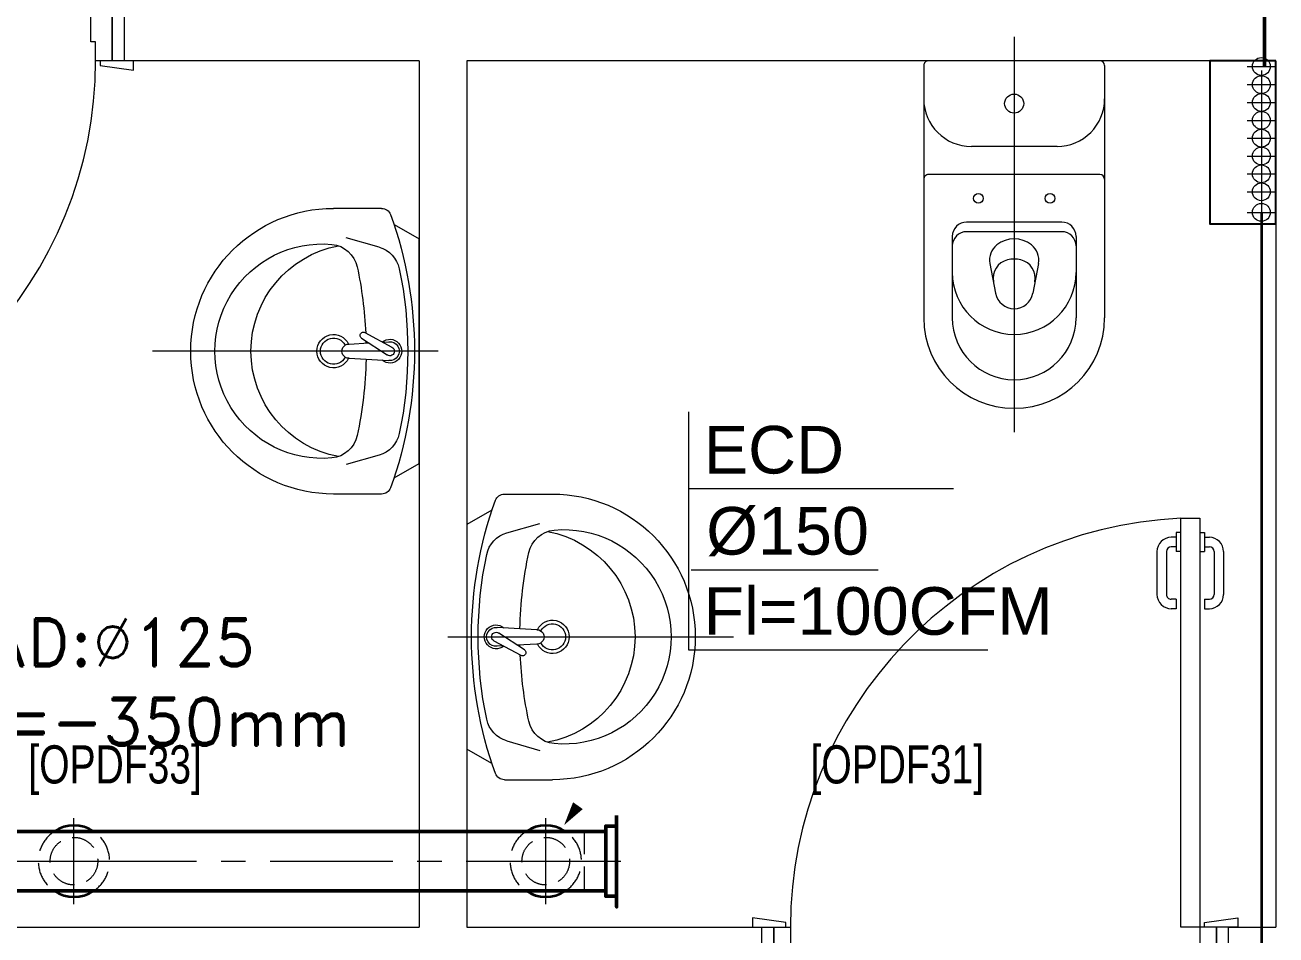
# Model space of a CAD drawing. Header units: millimetres. Extents: x -160614 to 59925, y -157025 to 0.
# Drawn here: x -36080 to -33452, y -111779 to -109868 of the extents above; entities that cross this region are included whole.
import ezdxf
from ezdxf import colors
from ezdxf.entities.mleader import LeaderData, LeaderLine
from ezdxf.math import Vec2, Vec3

# ---------------------------------------------------------------- set-up
doc = ezdxf.new("R2010")
doc.units = ezdxf.units.MM
doc.header["$LTSCALE"] = 8
doc.linetypes.add('AXES', pattern=[50.800000000000004, 31.75, -6.35, 6.35, -6.35])
doc.linetypes.add('CACHE', pattern=[9.524999999999999, 6.35, -3.175])
for name, color, linetype, lineweight in [('72_EGR_BASE_TEXT', 9, 'Continuous', 5), ('72_EGR_EQP_TAG', 9, 'Continuous', 5), ('SANIT', 9, 'Continuous', 5), ('Walls', 9, 'Continuous', 5), ('Wooden Joinery', 9, 'Continuous', 5)]:
    doc.layers.add(name, color=color, linetype=linetype, lineweight=lineweight)
for name, color, linetype in [('A-EXH', 1, 'Continuous'), ('A-EXH-registers', 1, 'Continuous'), ('A-EXH-texts', 1, 'Continuous'), ('A-EXH-thin', 8, 'Continuous'), ('A-OPEN', 4, 'Continuous'), ('AC-EXHAUST-TXT', 25, 'Continuous'), ('REF', 42, 'Continuous'), ('REF-thin', 8, 'Continuous')]:
    doc.layers.add(name, color=color, linetype=linetype)
doc.styles.add('ARIAL', font='arial.ttf')
doc.styles.add('ROMAND', font='romand.shx')
doc.styles.add('X3G_ENTITY_9F38', font='swisscl.ttf', dxfattribs={"height": 0.2})

# ---------------------------------------------------------------- blocks, each defined once
blk = doc.blocks.new('A$C72370EFE')
at = {"layer": 'Wooden Joinery'}
for p, q in [((-0.009999999999990905, -0.03999999999999915), (-0.01999999999998181, -0.03999999999999915)), ((-0.009999999999990905, -0.03000000000000114), (-0.01000000000010459, -0.07000000000000028)), ((0, -0.03000000000000114), (-0.009999999999990905, -0.03000000000000114)), ((0.04000000000019099, -0.03000000000000114), (0.0500000000001819, -0.03000000000000114)), ((0.0500000000001819, -0.03000000000000114), (0.05000000000029559, -0.07000000000000028)), ((0.0500000000001819, -0.03999999999999915), (0.0600000000001728, -0.03999999999999915)), ((-0.04999999999995453, -0.07000000000000028), (-0.04999999999984084, -0.1600000000000037)), ((-0.02999999999997272, -0.07000000000000028), (-0.02999999999985903, -0.1600000000000037)), ((-0.009999999999990905, -0.06000000000000227), (-0.01999999999998181, -0.06000000000000227)), ((0, -0.07000000000000028), (-0.009999999999990905, -0.07000000000000028)), ((0.04000000000019099, -0.07000000000000028), (0.0500000000001819, -0.07000000000000028)), ((0.0500000000001819, -0.06000000000000227), (0.0600000000001728, -0.06000000000000227)), ((0.07000000000016371, -0.07000000000000028), (0.07000000000005002, -0.1600000000000037)), ((0.09000000000014552, -0.07000000000000028), (0.09000000000003183, -0.1600000000000037)), ((-0.009999999999877218, -0.1700000000000017), (-0.01999999999986812, -0.1700000000000017)), ((-0.009999999999877218, -0.1700000000000017), (-0.009999999999877218, -0.1900000000000048)), ((0.05000000000006821, -0.1700000000000017), (0.06000000000005912, -0.1700000000000017)), ((0.05000000000006821, -0.1700000000000017), (0.05000000000006821, -0.1900000000000048)), ((-0.009999999999877218, -0.1900000000000048), (-0.01999999999986812, -0.1900000000000048)), ((0.05000000000006821, -0.1900000000000048), (0.06000000000005912, -0.1900000000000048))]:
    blk.add_line(p, q, dxfattribs=at)
for centre, radius, start, end in [((-0.01999999999998181, -0.07000000000000028), 0.03, 90, 180), ((0.0600000000001728, -0.07000000000000028), 0.03, 0, 90), ((-0.01999999999998181, -0.07000000000000028), 0.01, 90, 180), ((0.0600000000001728, -0.07000000000000028), 0.01, 0, 90), ((-0.01999999999986812, -0.1600000000000037), 0.03, 180, 270), ((-0.01999999999986812, -0.1600000000000037), 0.01, 180, 270), ((0.06000000000005912, -0.1600000000000037), 0.01, 270, 0), ((0.06000000000005912, -0.1600000000000037), 0.03, 270, 0)]:
    blk.add_arc(centre, radius, start, end, dxfattribs=at)
blk = doc.blocks.new('A$C5DAD61B4')
at = {"layer": 'Wooden Joinery'}
for points in [[(80.0034003558103, 959.0632679803384), (80.0034003558103, 969.0637476109405), (10.00004294095561, 979.0642272418336), (10.00004294095561, 959.0632679803384)], [(939.9976447881199, 959.063267980222), (939.9976447881199, 969.0637476109405), (1010.001002202975, 979.0642272417172), (1010.001002202742, 959.0632679802802)], [(70.00292072515003, 859.0632679803675), (70.00292072515003, 849.0627883495908), (-0.0004366899374872446, 839.0623087189888), (-0.0004366899374872446, 859.0632679803675)], [(120.005318878917, 859.0632679802511), (120.0053188809543, -0.0001446793876311858), (80.0034003580804, -0.0001446794458388467), (80.00340035604313, 859.0632679803675)], [(949.9981244192459, 859.0632679802511), (949.9981244192459, 849.062788349649), (1020.001481833868, 839.0623087189306), (1020.001481833868, 859.0632679803675)]]:
    blk.add_lwpolyline(points, close=True, dxfattribs=at)
for points in [[(45.0017216487322, 859.0632679803093), (45.0017216487322, 959.0632679803384), (20.00052257184871, 959.0632679804548), (20.00052257208154, 859.0632679804839), (45.0017216487322, 859.0632679803093)], [(45.00172164849937, 859.0632679806004), (80.00340035604313, 859.0632679803675), (80.00340035604313, 899.0651865034743), (90.0038799867034, 899.065186503125), (90.00387998693623, 959.0632679805713), (45.0017216487322, 959.0632679803384), (45.00172164849937, 859.0632679806004)], [(974.9993234954309, 859.0632679803675), (939.9976447881199, 859.0632679801929), (939.9976447878871, 899.065186503416), (929.9971651574597, 899.0651865031832), (929.997165156994, 959.0632679803966), (974.9993234949652, 959.0632679804548), (974.9993234954309, 859.0632679803675)], [(974.999323495198, 859.0632679803675), (974.9993234949652, 959.0632679804548), (1000.000522571849, 959.0632679803966), (1000.000522572082, 859.0632679803093), (974.999323495198, 859.0632679803675)]]:
    blk.add_lwpolyline(points, dxfattribs=at)
blk.add_arc((80.00340035604313, 859.0632679803675), 859.9942444320768, 272.6660275778568, 0, dxfattribs=at)
at = {"layer": 'Wooden Joinery', "xscale": 999.9999999998854, "yscale": 999.9999999998854, "zscale": 999.9999999998854, "rotation": 180}
blk.add_blockref('A$C72370EFE', (120.0053188811871, -0.000144679271215864), dxfattribs=at)
blk = doc.blocks.new('WC manta')
at = {"layer": 'SANIT'}
for p, q in [((-0.1200000000000032, 0.1899999999999835), (0.4100000000000383, 0.1899999999998698)), ((-0.1300000000000026, 0.1799999999999784), (-0.1300000000000021, -0.1800000000000352)), ((0.1089999999999978, 0.1799999999999784), (0.1089999999999973, -0.180000000000021)), ((0.2389999999999977, 0.1299999999999812), (0.4100000000000001, 0.1299999999999955)), ((0.0499999999999976, 0.08999999999997499), (0.04999999999999849, -0.09000000000001762)), ((0.2089999999999979, 0.0999999999999801), (0.2089999999999979, -0.1000000000000085)), ((0.2289999999999979, 0.0999999999999801), (0.2289999999999979, -0.1000000000000085)), ((0.2955435778343052, 0.05099335474704958), (0.3580878172658544, 0.03932111432524721)), ((-0.1800000000000019, -1.4210854715202e-14), (0.6499999999999972, 0)), ((0.2955435778343083, -0.05099335474706379), (0.358087817265849, -0.03932111432530405)), ((0.2389999999999994, -0.1300000000000097), (0.4100000000000001, -0.1299999999999812)), ((-0.120000000000001, -0.1900000000000404), (0.410000000000077, -0.1899999999998272))]:
    blk.add_line(p, q, dxfattribs=at)
for centre, radius in [((0.1589999999999976, 0.07524999999998272), 0.01), ((-0.04000000000000181, -1.4210854715202e-14), 0.02), ((0.1589999999999976, -0.07525000000001114), 0.01)]:
    blk.add_circle(centre, radius, dxfattribs=at)
for centre, radius, start, end in [((-0.1200000000000028, 0.1799999999999784), 0.01, 90.00000000000281, 180), ((-0.05000000000000249, 0.08999999999997499), 0.1, 0, 90.0000000000015), ((0.1189999999999976, 0.1799999999999784), 0.01, 90, 180), ((0.4099999999999997, 0), 0.1899999999999977, 270, 90), ((0.2389999999999977, 0.0999999999999801), 0.03, 90, 180), ((0.2589999999999977, 0.0999999999999801), 0.03, 90, 180), ((0.3146591216085324, -1.4210854715202e-14), 0.1299999999999977, 270, 90), ((0.4099999999999997, 0), 0.1299999999999977, 270, 90), ((0.302892476788585, 1.4210854715202e-14), 0.05876042778213645, 141.5249730953281, 218.475026904783), ((0.2882053240761837, 0.01167224042180237), 0.04, 79.42885282056038, 141.5249730953252), ((0.3271417994111214, 0.004405769433930118), 0.04, 79.42885282056035, 166.4175867627366), ((0.3507495635077338, -2.842170943040401e-14), 0.04, 280.5711471794227, 79.42885282056916), ((0.3453775567838338, 1.4210854715202e-14), 0.05876042778213645, 166.4175867627366, 193.5824132373916), ((0.3271417994111308, -0.004405769433944329), 0.04, 193.5824132373898, 280.5711471793922), ((0.2882053240762104, -0.01167224042180237), 0.04, 218.4750269047819, 280.5711471794153), ((-0.0500000000000016, -0.09000000000001762), 0.1, 270.0000000000061, 0), ((0.2389999999999977, -0.1000000000000085), 0.03, 180, 270), ((0.2589999999999977, -0.1000000000000085), 0.03, 180, 270), ((-0.1200000000000023, -0.1800000000000352), 0.01, 180, 270.0000000000084), ((0.1189999999999971, -0.180000000000021), 0.01, 180, 270.0000000000009)]:
    blk.add_arc(centre, radius, start, end, dxfattribs=at)
blk = doc.blocks.new('lav-manta 60')
at = {"layer": 'SANIT'}
for p, q in [((8.881784197001252e-16, 0.04000000000002046), (-6.217248937900877e-15, -0.5599999999999739)), ((-0.2658112752778532, -0.0528604784439608), (-0.2358005871623812, 1.4210854715202e-14)), ((-0.2358005871623803, 0), (0.2358005871623812, 1.4210854715202e-14)), ((0.2658112752778532, -0.0528604784439608), (0.2358005871623812, 1.4210854715202e-14)), ((-0.01500000000000323, -0.1473122635064641), (-0.01986414486488819, -0.06399025504892109)), ((0.0274395542141237, -0.120963039179756), (-0.007817085774672883, -0.0673337147440094)), ((0.03890213914203589, -0.1141610597856442), (0.008722840084338657, -0.05751880514141305)), ((0.01909829523756645, -0.07699205969632317), (0.01986206894530085, -0.06400790666485534)), ((-0.3000000000000007, -0.07892544397115842), (-0.3000000000000016, -0.1799999999999926)), ((-0.2184831274915995, -0.08410578956296888), (-0.238337111529991, -0.1537086973741566)), ((0.2184831274916004, -0.08410578956296888), (0.2383371115299919, -0.1537086973741566)), ((0.2999999999999989, -0.07892544397115842), (0.299999999999998, -0.1799999999999926)), ((0.0149999999999979, -0.1473122635064641), (0.01740925070904797, -0.1057058166811373))]:
    blk.add_line(p, q, dxfattribs=at)
for centre, radius, start, end in [((0, -0.855681818181921), 0.84568181818193, 70.17711611698898, 109.8228838830111), ((0, -0.8696182228863449), 0.84568181818193, 78.1913775987016, 101.8086224012984), ((-0.1607845660526097, -0.1005641007725586), 0.06, 101.8086224012993, 164.079387877085), ((-2.664535259100376e-15, -0.06166307873495214), 0.02500000000000305, 320.7474472845807, 220.3679850115468), ((-9.769962616701378e-15, -0.06166307873495214), 0.02000000000000313, 353.2670776885322, 186.6820056531071), ((-9.769962616701378e-15, -0.06166307873495214), 0.009657274115586034, 25.41267285391787, 215.9577171006651), ((0.1607845660526097, -0.1005641007725586), 0.06, 15.92061212291503, 78.19137759870078), ((-0.2800000000000011, -0.07892544397115842), 0.02, 109.8228838830087, 180), ((0.2799999999999994, -0.07892544397115842), 0.02, 0, 70.17711611699127), ((-0.164536051019244, -0.1889581848927691), 0.06, 102.0882578917687, 174.8142152564765), ((0, -0.9572184320334429), 0.84568181818193, 91.1571592519256, 102.0882578917694), ((0, -0.9572184320334429), 0.84568181818193, 88.54855929439348, 88.84397810137993), ((0.03317084667807624, -0.1175620494827143), 0.0066644162705284, 210.6851949742506, 30.68519497445045), ((0, -0.9572184320334429), 0.84568181818193, 77.9117421082308, 87.42744881614517), ((0.1645360510192404, -0.1889581848927691), 0.06, 5.185784743523504, 77.91174210823132), ((-3.552713678800501e-15, -0.1799999999999926), 0.03500000000000014, 115.3105877077287, 64.6894122922684), ((-3.552713678800501e-15, -0.1799999999999926), 0.02750000000000075, 117.1495709494952, 62.85042905050146), ((-2.664535259100376e-15, -0.1473122635064641), 0.01500000000000057, 180, 6.758042587173681e-11), ((-5.329070518200751e-15, -0.1799999999999926), 0.2999999999999998, 180, 0), ((-1.77635683940025e-15, -0.2038909794933232), 0.2252122890089872, 174.8142152564765, 5.185784743523504), ((-1.77635683940025e-15, -0.1282362600928906), 0.2252122890089872, 190.6097301344279, 349.3902698655721)]:
    blk.add_arc(centre, radius, start, end, dxfattribs=at)
blk = doc.blocks.new('1stF')
at = {"layer": 'Walls', "color": 9}
for p, q in [((-35252.34296296962, -109942.6130425819, 0.1044569282078957), (-35872.34296296962, -109942.6130425819, 0.1044569282078957)), ((-35252.34296296962, -109942.6130425819, 0.1044569282078957), (-35252.34296296962, -111762.613042568, 0.1044569282078957)), ((-33452.34296297008, -109942.6130425819, 0.1044569280478426), (-35152.34296296962, -109942.6130425819, 0.1044569282078957)), ((-35152.34296296962, -109942.6130425819, 0.1044569282078957), (-35152.34296296962, -111762.613042568, 0.1044569282078957)), ((-33452.34296297008, -109942.6130425819, 0.1044569282078957), (-33452.34296297008, -111762.613042568, 0.1044569282078957)), ((-36952.34296296962, -111762.6130425681, 0.1044569282078957), (-35252.34296296962, -111762.613042568, 0.1044569282078957)), ((-35152.34296296962, -111762.613042568, 0.1044569282078957), (-34532.34296296962, -111762.613042568, 0.1044569282078957)), ((-33552.34296296962, -111762.613042568, 0.1044569282078957), (-33452.34296296962, -111762.613042568, 0.1044569282078957))]:
    blk.add_line(p, q, dxfattribs=at)
at = {"layer": 'SANIT', "color": 9}
for name, p, xscale, yscale, zscale, rotation in [('WC manta', (-34002.34296296962, -110072.6130425819, 0.1044569282078957), 999.9999999999995, 999.9999999999995, 999.9999999999995, 270), ('lav-manta 60', (-35252.34296296962, -110552.6130424117, 0.1044569282078957), -1000.000000000223, 1000.000000000223, 1000.000000000223, 270), ('lav-manta 60', (-35152.34296296962, -111152.6130427383, 0.1044569282078957), -1000.000000000223, 1000.000000000223, 1000.000000000223, 90)]:
    blk.add_blockref(name, p, dxfattribs=dict(at, xscale=xscale, yscale=yscale, zscale=zscale, rotation=rotation))
at = {"layer": 'Wooden Joinery', "color": 9}
blk.add_blockref('A$C5DAD61B4', (-36872.3434855417, -110801.6763105625, 0.1044569282078957), dxfattribs=at)
at = {"layer": 'Wooden Joinery', "color": 9, "rotation": 180}
blk.add_blockref('A$C5DAD61B4', (-33532.342440398, -110903.5497745875, 0.1044569282078957), dxfattribs=at)
at = {"layer": '72_EGR_BASE_TEXT', "color": 9, "char_height": 80, "attachment_point": 2, "style": 'X3G_ENTITY_9F38'}
for s, insert in [('[OPDF33]', (-35891.16191021021, -111380.4541101654, 0.104457517293059)), ('[OPDF31]', (-34247.92683880596, -111380.4541101654, 0.104457517293059))]:
    blk.add_mtext(s, dxfattribs=dict(at, insert=insert))
blk = doc.blocks.new('HVACFF')
at = {"layer": 'A-EXH', "lineweight": 50, "ltscale": 1.014}
for p, q in [((-37756.24172335811, -111561.1862984773), (-35977.61823671259, -111561.1862984773)), ((-37756.24172335811, -111561.1862984773), (-35977.61823671259, -111561.1862984773)), ((-35977.61823671259, -111561.1862984773), (-34986.40438090212, -111561.1862984773)), ((-35977.61823671259, -111561.1862984773), (-34986.40438090212, -111561.1862984773)), ((-34986.40438090212, -111561.1862984773), (-34860.24860580213, -111561.1862984773)), ((-34986.40438090212, -111561.1862984773), (-34860.24860580213, -111561.1862984773)), ((-37756.24172335811, -111686.1862984773), (-35977.61823671259, -111686.1862984773)), ((-37756.24172335811, -111686.1862984773), (-35977.61823671259, -111686.1862984773)), ((-35977.61823671259, -111686.1862984773), (-34986.40438090212, -111686.1862984773)), ((-35977.61823671259, -111686.1862984773), (-34986.40438090212, -111686.1862984773)), ((-34986.40438090212, -111686.1862984773), (-34860.24860580213, -111686.1862984773)), ((-34986.40438090212, -111686.1862984773), (-34860.24860580213, -111686.1862984773))]:
    blk.add_line(p, q, dxfattribs=at)
blk.add_lwpolyline([(-34837.74860580213, -111527.4362984773), (-34837.74860580213, -111549.9362985369), (-34860.24860580213, -111549.9362985369), (-34860.24860580213, -111697.4362984773), (-34837.74860580213, -111697.4362984773), (-34837.74860580213, -111719.9362984773), (-34837.74860580213, -111549.9362985369)], dxfattribs=at)
blk.add_lwpolyline([(-34837.74860580213, -111527.4362984773), (-34837.74860580213, -111549.9362985369), (-34860.24860580213, -111549.9362985369), (-34860.24860580213, -111697.4362984773), (-34837.74860580213, -111697.4362984773), (-34837.74860580213, -111719.9362984773), (-34837.74860580213, -111549.9362985369)], dxfattribs=at)
at = {"layer": 'A-EXH-registers', "linetype": 'CACHE', "lineweight": 20, "ltscale": 1.014}
for centre in [(-35977.61823671259, -111623.6862984773), (-35977.61823671259, -111623.6862984773), (-34986.40438090212, -111623.6862984773), (-34986.40438090212, -111623.6862984773)]:
    blk.add_circle(centre, 49.99999999999449, dxfattribs=at)
for centre, radius, start, end in [((-35977.61823671259, -111623.6862984773), 74.99999999999035, 123.5573097628978, 236.4426902371022), ((-35977.61823671259, -111623.6862984773), 74.99999999999035, 123.5573097628978, 236.4426902371022), ((-35977.61823671259, -111623.6862984773), 75.00000000001398, 303.5573097628978, 56.44269023710218), ((-35977.61823671259, -111623.6862984773), 75.00000000001398, 303.5573097628978, 56.44269023710218), ((-34986.40438090212, -111623.6862984773), 75.00000000000219, 123.5573097628978, 236.4426902371022), ((-34986.40438090212, -111623.6862984773), 75.00000000000219, 123.5573097628978, 236.4426902371022), ((-34986.40438090212, -111623.6862984773), 75.00000000001006, 303.5573097628978, 56.44269023710218), ((-34986.40438090212, -111623.6862984773), 75.00000000001006, 303.5573097628978, 56.44269023710218)]:
    blk.add_arc(centre, radius, start, end, dxfattribs=at)
at = {"layer": 'A-EXH-registers', "lineweight": 35, "ltscale": 1.014}
for centre, radius, start, end in [((-35977.61823671259, -111623.6862984773), 74.99999999997857, 56.44269023710218, 123.5573097628978), ((-35977.61823671259, -111623.6862984773), 74.99999999997857, 56.44269023710218, 123.5573097628978), ((-34986.40438090212, -111623.6862984773), 74.99999999994299, 56.44269023710218, 123.5573097628978), ((-34986.40438090212, -111623.6862984773), 74.99999999994299, 56.44269023710218, 123.5573097628978), ((-35977.61823671259, -111623.6862984773), 75.00000000003381, 236.4426902371022, 303.5573097628978), ((-35977.61823671259, -111623.6862984773), 75.00000000003381, 236.4426902371022, 303.5573097628978), ((-34986.40438090212, -111623.6862984773), 75.00000000003772, 236.4426902371022, 303.5573097628978), ((-34986.40438090212, -111623.6862984773), 75.00000000003772, 236.4426902371022, 303.5573097628978)]:
    blk.add_arc(centre, radius, start, end, dxfattribs=at)
at = {"layer": 'A-EXH-texts', "lineweight": 20, "ltscale": 1.014}
for p, q in [((-34686.42189040728, -110679.969123232), (-34686.42189040728, -111180.0691231962)), ((-34686.42189040728, -110679.969123232), (-34686.42189040728, -111180.0691231962)), ((-34686.42189040728, -110841.3469767448), (-34130.08105226554, -110841.3469767448)), ((-34686.42189040728, -110841.3469767448), (-34130.08105226554, -110841.3469767448)), ((-34681.03307730652, -111011.697135913), (-34287.9937398503, -111011.697135913)), ((-34681.03307730652, -111011.697135913), (-34287.9937398503, -111011.697135913)), ((-34686.83116735466, -111180.0691231962), (-34057.91188447125, -111180.0691231962)), ((-34686.83116735466, -111180.0691231962), (-34057.91188447125, -111180.0691231962))]:
    blk.add_line(p, q, dxfattribs=at)
at = {"layer": 'A-EXH-texts', "linetype": 'Continuous', "lineweight": 20, "ltscale": 1.014}
blk.add_lwpolyline([(-34686.42189040728, -111180.0691231962, 0, 0, 0), (-34947.82108942367, -111547.8711107846, 0, 0, 0), (-34947.82108942367, -111547.8711107846, 0, 25, 0), (-34918.85585785605, -111507.1155545589, 0, 0, 0)], format="xyseb", dxfattribs=at)
blk.add_lwpolyline([(-34686.42189040728, -111180.0691231962, 0, 0, 0), (-34947.82108942367, -111547.8711107846, 0, 0, 0), (-34947.82108942367, -111547.8711107846, 0, 25, 0), (-34918.85585785605, -111507.1155545589, 0, 0, 0)], format="xyseb", dxfattribs=at)
at = {"layer": 'A-EXH-thin', "linetype": 'AXES', "lineweight": 20, "ltscale": 1.014}
for p, q in [((-35977.61823671259, -111713.6862984773), (-35977.61823671259, -111533.6862984773)), ((-35977.61823671259, -111713.6862984773), (-35977.61823671259, -111533.6862984773)), ((-34986.40438090212, -111713.6862984773), (-34986.40438090212, -111533.6862984773)), ((-34986.40438090212, -111713.6862984773), (-34986.40438090212, -111533.6862984773)), ((-37756.24172335811, -111623.6862984773), (-35977.61823671259, -111623.6862984773)), ((-37756.24172335811, -111623.6862984773), (-35977.61823671259, -111623.6862984773)), ((-36067.61823672004, -111623.6862984773), (-35887.61823672004, -111623.6862984773)), ((-36067.61823672004, -111623.6862984773), (-35887.61823672004, -111623.6862984773)), ((-35977.61823671259, -111623.6862984773), (-34986.40438090212, -111623.6862984773)), ((-35977.61823671259, -111623.6862984773), (-34986.40438090212, -111623.6862984773)), ((-35076.40438089467, -111623.6862984773), (-34896.40438089467, -111623.6862984773)), ((-35076.40438089467, -111623.6862984773), (-34896.40438089467, -111623.6862984773)), ((-34986.40438090212, -111623.6862984773), (-34828.99860580213, -111623.6862984773)), ((-34986.40438090212, -111623.6862984773), (-34828.99860580213, -111623.6862984773))]:
    blk.add_line(p, q, dxfattribs=at)
at = {"layer": 'A-EXH-thin', "linetype": 'CACHE', "lineweight": 20, "ltscale": 1.014}
blk.add_line((-34905.24860580213, -111686.1862984773), (-34905.24860580213, -111561.1862984773), dxfattribs=at)
blk.add_line((-34905.24860580213, -111686.1862984773), (-34905.24860580213, -111561.1862984773), dxfattribs=at)
at = {"layer": 'A-OPEN'}
blk.add_lwpolyline([(-33452.34296297008, -109942.6130425819), (-33591.65360038052, -109942.6130425819), (-33591.65360038052, -110285.190288851), (-33452.34296297008, -110285.190288851)], close=True, dxfattribs=at)
blk.add_lwpolyline([(-33452.34296297008, -109942.6130425819), (-33591.65360038052, -109942.6130425819), (-33591.65360038052, -110285.190288851), (-33452.34296297008, -110285.190288851)], close=True, dxfattribs=at)
at = {"layer": 'REF', "lineweight": 50, "ltscale": 1.02}
blk.add_line((-33476.47304839588, -109954.5952599603), (-33476.47304839588, -105908.3729073282), dxfattribs=at)
blk.add_line((-33476.47304839588, -109954.5952599603), (-33476.47304839588, -105908.3729073282), dxfattribs=at)
at = {"layer": 'REF', "lineweight": 35}
blk.add_line((-33483.04800525721, -110261.3680239903), (-33483.04800525721, -111909.4256731475), dxfattribs=at)
blk.add_line((-33483.04800525721, -110261.3680239903), (-33483.04800525721, -111909.4256731475), dxfattribs=at)
at = {"layer": 'REF', "linetype": 'Continuous', "lineweight": 15, "ltscale": 1.02}
for centre in [(-33483.04800525721, -109954.5952599603), (-33483.04800525721, -109954.5952599603), (-33483.04800525721, -109992.796499802), (-33483.04800525721, -109992.796499802), (-33483.04800525721, -110030.296499802), (-33483.04800525721, -110030.296499802), (-33483.04800525721, -110067.796499802), (-33483.04800525721, -110067.796499802), (-33483.04800525721, -110105.296499802), (-33483.04800525721, -110105.296499802), (-33483.04800525721, -110142.796499802), (-33483.04800525721, -110142.796499802), (-33483.04800525721, -110180.296499802), (-33483.04800525721, -110180.296499802), (-33483.04800525721, -110217.796499802), (-33483.04800525721, -110217.796499802), (-33483.04800525721, -110261.0572283906), (-33483.04800525721, -110261.0572283906)]:
    blk.add_circle(centre, 18.75, dxfattribs=at)
at = {"layer": 'REF-thin', "linetype": 'AXES', "lineweight": 20, "ltscale": 1.02}
for p, q in [((-33513.04800525721, -109954.5952599603), (-33453.04800525721, -109954.5952599603)), ((-33513.04800525721, -109954.5952599603), (-33453.04800525721, -109954.5952599603)), ((-33483.04800525721, -109962.796499802), (-33483.04800525721, -110022.796499802)), ((-33483.04800525721, -109962.796499802), (-33483.04800525721, -110022.796499802)), ((-33513.04800525721, -109992.796499802), (-33453.04800525721, -109992.796499802)), ((-33513.04800525721, -109992.796499802), (-33453.04800525721, -109992.796499802)), ((-33483.04800525721, -110000.296499802), (-33483.04800525721, -110060.296499802)), ((-33483.04800525721, -110000.296499802), (-33483.04800525721, -110060.296499802)), ((-33513.04800525721, -110030.296499802), (-33453.04800525721, -110030.296499802)), ((-33513.04800525721, -110030.296499802), (-33453.04800525721, -110030.296499802)), ((-33483.04800525721, -110037.796499802), (-33483.04800525721, -110097.796499802)), ((-33483.04800525721, -110037.796499802), (-33483.04800525721, -110097.796499802)), ((-33513.04800525721, -110067.796499802), (-33453.04800525721, -110067.796499802)), ((-33513.04800525721, -110067.796499802), (-33453.04800525721, -110067.796499802)), ((-33483.04800525721, -110075.296499802), (-33483.04800525721, -110135.296499802)), ((-33483.04800525721, -110075.296499802), (-33483.04800525721, -110135.296499802)), ((-33513.04800525721, -110105.296499802), (-33453.04800525721, -110105.296499802)), ((-33513.04800525721, -110105.296499802), (-33453.04800525721, -110105.296499802)), ((-33483.04800525721, -110112.796499802), (-33483.04800525721, -110172.796499802)), ((-33483.04800525721, -110112.796499802), (-33483.04800525721, -110172.796499802)), ((-33513.04800525721, -110142.796499802), (-33453.04800525721, -110142.796499802)), ((-33513.04800525721, -110142.796499802), (-33453.04800525721, -110142.796499802)), ((-33483.04800525721, -110150.296499802), (-33483.04800525721, -110210.296499802)), ((-33483.04800525721, -110150.296499802), (-33483.04800525721, -110210.296499802)), ((-33513.04800525721, -110180.296499802), (-33453.04800525721, -110180.296499802)), ((-33513.04800525721, -110180.296499802), (-33453.04800525721, -110180.296499802)), ((-33483.04800525721, -110187.796499802), (-33483.04800525721, -110285.7443865535)), ((-33483.04800525721, -110187.796499802), (-33483.04800525721, -110285.7443865535)), ((-33513.04800525721, -110217.796499802), (-33453.04800525721, -110217.796499802)), ((-33513.04800525721, -110217.796499802), (-33453.04800525721, -110217.796499802)), ((-33483.04800525721, -110225.296499802), (-33483.04800525721, -110297.4395481786)), ((-33483.04800525721, -110225.296499802), (-33483.04800525721, -110297.4395481786)), ((-33513.04800525721, -110261.0572283906), (-33453.04800525721, -110261.0572283906)), ((-33513.04800525721, -110261.0572283906), (-33453.04800525721, -110261.0572283906))]:
    blk.add_line(p, q, dxfattribs=at)
at = {"layer": 'A-EXH-texts', "lineweight": 15, "style": 'ARIAL'}
for s, p in [('ECD', (-34654.60208525456, -110809.5271715995)), ('ECD', (-34654.60208525456, -110809.5271715995)), ('Ø150', (-34649.21327215381, -110979.8773307677)), ('Ø150', (-34649.21327215381, -110979.8773307677)), ('Fl=100CFM', (-34655.01136220194, -111148.249318051)), ('Fl=100CFM', (-34655.01136220194, -111148.249318051))]:
    blk.add_text(s, height=100, dxfattribs=at).set_placement(p)
at = {"layer": 'AC-EXHAUST-TXT'}
ml = blk.add_multileader_mtext('Standard', dxfattribs=at)
ml.set_content('{\\C152;\\c12285479;EAD:%%C125\\P\\C1;IL=-350mm}', color=256, style='ROMAND')
ml.set_leader_properties(color=256)
ml.build(insert=Vec2(0, 0))
ml.multileader.update_dxf_attribs({"text_left_attachment_type": 2, "text_right_attachment_type": 2, "dogleg_length": 487.7051664219338, "arrow_head_size": 100})
ctx = ml.context
ctx.base_point, ctx.char_height, ctx.arrow_head_size, ctx.landing_gap_size, ctx.plane_origin, ctx.plane_x_axis, ctx.plane_y_axis = Vec3(-36293.26270926675, -111247.232649392, 4.194520057887719e-09), 100, 100, 50, Vec3(-31290.66082896296, -116557.675478786, -1.154786174164732e-08), Vec3(0.9999999999453071, -1.045877037983423e-05, 3.383039458371172e-23), Vec3(1.045877037983423e-05, 0.9999999999453071, 2.964448994077273e-12)
ctx.left_attachment, ctx.right_attachment = 2, 2
notes = []
notes.append((ctx, [(0, (1, 1, 0), (-36458.82877484154, -111247.2309177745, 4.194520057882119e-09), (0.9999999999453071, -1.045877037983423e-05, 3.383039458371172e-23), 165.5660655838383, [(2, [(-36871.63596953339, -111560.0600998982, 3.267141104786741e-09)], 0, [])])]))
ctx.mtext.insert, ctx.mtext.text_direction, ctx.mtext.rotation, ctx.mtext.flow_direction, ctx.mtext.extrusion = Vec3(-36243.26131476677, -111113.8998390045, 4.589779923766381e-09), Vec3(0.9999999999453071, -1.045877037983423e-05, 3.383039458371172e-23), 6.283174848409206, 5, Vec3(-3.100452516275057e-17, -2.964448993913593e-12, 1)
for ctx, leaders in notes:
    for number, flags, end, landing, length, lines in leaders:
        leader = LeaderData()
        leader.index, (leader.has_last_leader_line, leader.has_dogleg_vector, leader.attachment_direction) = number, flags
        leader.last_leader_point, leader.dogleg_vector, leader.dogleg_length = Vec3(end), Vec3(landing), length
        for number, points, colour, breaks in lines:
            line = LeaderLine()
            line.index, line.vertices, line.color, line.breaks = number, Vec3.list(points), colors.encode_raw_color(colour), breaks
            leader.lines.append(line)
        ctx.leaders.append(leader)

msp = doc.modelspace()

# ---------------------------------------------------------------- linework, layer by layer
at = {"layer": 'A-EXH-thin', "linetype": 'AXES', "lineweight": 20, "ltscale": 1.014}
for p, q in [((-35977.61823671259, -111713.6862984773), (-35977.61823671259, -111533.6862984773)), ((-34986.40438090212, -111713.6862984773), (-34986.40438090212, -111533.6862984773)), ((-37756.24172335811, -111623.6862984773), (-35977.61823671259, -111623.6862984773)), ((-36067.61823672004, -111623.6862984773), (-35887.61823672004, -111623.6862984773)), ((-35977.61823671259, -111623.6862984773), (-34986.40438090212, -111623.6862984773)), ((-35076.40438089467, -111623.6862984773), (-34896.40438089467, -111623.6862984773)), ((-34986.40438090212, -111623.6862984773), (-34828.99860580213, -111623.6862984773))]:
    msp.add_line(p, q, dxfattribs=at)
at = {"layer": 'A-EXH-thin', "linetype": 'CACHE', "lineweight": 20, "ltscale": 1.014}
msp.add_line((-34905.24860580213, -111686.1862984773), (-34905.24860580213, -111561.1862984773), dxfattribs=at)

# ---------------------------------------------------------------- block references
at = {"layer": '72_EGR_EQP_TAG'}
msp.add_blockref('1stF', (0, 0), dxfattribs=at)
at = {"layer": 'A-EXH'}
msp.add_blockref('HVACFF', (0, 0), dxfattribs=at)

doc.saveas('drawing.dxf')
